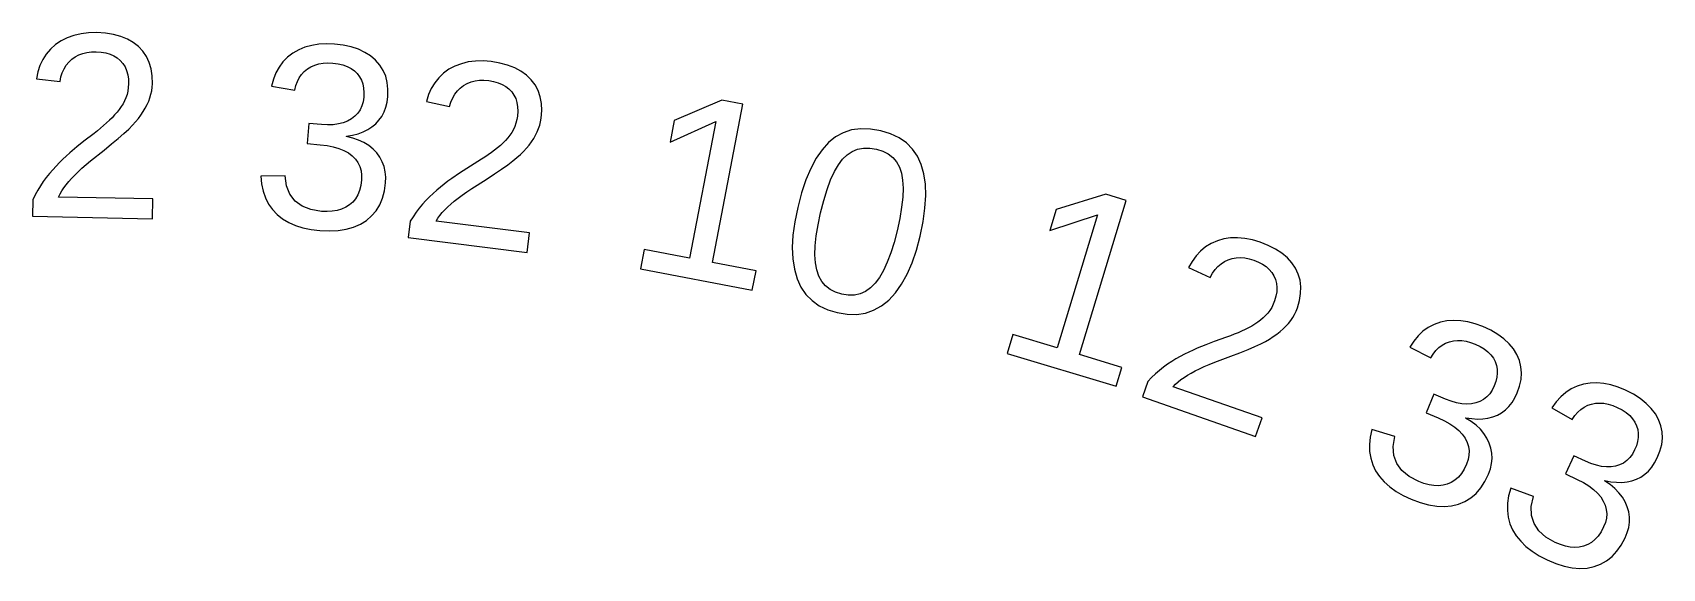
# Model space of a CAD drawing. Header units: metres. Extents: x -119 to 119, y -119 to 119.
# Drawn here: x 0.5 to 51.8, y 102.1 to 119 of the extents above; entities that cross this region are included whole.
import ezdxf

# ---------------------------------------------------------------- set-up
doc = ezdxf.new("R2010")
doc.units = ezdxf.units.M

msp = doc.modelspace()

# ---------------------------------------------------------------- linework, layer by layer
for p, q in [((1.22307, 118.574), (1.06541, 118.434)), ((1.40019, 118.695), (1.22307, 118.574)), ((1.59267, 118.792), (1.40019, 118.695)), ((1.80049, 118.867), (1.59267, 118.792)), ((2.0237, 118.919), (1.80049, 118.867)), ((2.26227, 118.948), (2.0237, 118.919)), ((2.51619, 118.954), (2.26227, 118.948)), ((2.79213, 118.937), (2.51619, 118.954)), ((3.04546, 118.897), (2.79213, 118.937)), ((3.27615, 118.835), (3.04546, 118.897)), ((3.48421, 118.751), (3.27615, 118.835)), ((3.66962, 118.645), (3.48421, 118.751)), ((3.83241, 118.516), (3.66962, 118.645)), ((9.28793, 118.552), (9.07599, 118.493)), ((9.51384, 118.588), (9.28793, 118.552)), ((9.75368, 118.6), (9.51384, 118.588)), ((10.0074, 118.59), (9.75368, 118.6)), ((10.2806, 118.556), (10.0074, 118.59)), ((10.5307, 118.502), (10.2806, 118.556)), ((0.8188, 118.106), (0.72984, 117.918)), ((0.93066, 118.278), (0.8188, 118.106)), ((1.06541, 118.434), (0.93066, 118.278)), ((1.63841, 118.026), (1.73367, 118.115)), ((1.73367, 118.115), (1.84012, 118.19)), ((1.84012, 118.19), (1.95532, 118.251)), ((1.95532, 118.251), (2.0793, 118.298)), ((2.0793, 118.298), (2.21202, 118.331)), ((2.21202, 118.331), (2.3535, 118.349)), ((2.3535, 118.349), (2.50375, 118.353)), ((2.50375, 118.353), (2.66029, 118.342)), ((2.66029, 118.342), (2.80464, 118.318)), ((2.80464, 118.318), (2.9368, 118.279)), ((2.9368, 118.279), (3.05679, 118.225)), ((3.05679, 118.225), (3.16458, 118.158)), ((3.16458, 118.158), (3.26018, 118.076)), ((3.26018, 118.076), (3.34227, 117.981)), ((3.97084, 118.368), (3.83241, 118.516)), ((4.08315, 118.2), (3.97084, 118.368)), ((4.16934, 118.014), (4.08315, 118.2)), ((8.52798, 118.179), (8.38377, 118.033)), ((8.69391, 118.305), (8.52798, 118.179)), ((8.87798, 118.411), (8.69391, 118.305)), ((9.07599, 118.493), (8.87798, 118.411)), ((10.7579, 118.427), (10.5307, 118.502)), ((10.962, 118.332), (10.7579, 118.427)), ((11.1432, 118.217), (10.962, 118.332)), ((11.3013, 118.082), (11.1432, 118.217)), ((11.4344, 117.929), (11.3013, 118.082)), ((14.443, 118.056), (14.2156, 118.028)), ((14.6833, 118.06), (14.443, 118.056)), ((14.9364, 118.039), (14.6833, 118.06)), ((15.2091, 117.993), (14.9364, 118.039)), ((0.66377, 117.714), (0.62057, 117.494)), ((0.72984, 117.918), (0.66377, 117.714)), ((1.366, 117.409), (1.3933, 117.556)), ((1.3933, 117.556), (1.43417, 117.691)), ((1.43417, 117.691), (1.48866, 117.814)), ((1.48866, 117.814), (1.55673, 117.926)), ((1.55673, 117.926), (1.63841, 118.026)), ((3.34227, 117.981), (3.40884, 117.875)), ((3.40884, 117.875), (3.45988, 117.758)), ((3.45988, 117.758), (3.49542, 117.628)), ((3.49542, 117.628), (3.51543, 117.488)), ((4.22945, 117.81), (4.16934, 118.014)), ((4.26341, 117.587), (4.22945, 117.81)), ((4.27127, 117.345), (4.26341, 117.587)), ((8.16046, 117.686), (8.08136, 117.483)), ((8.26128, 117.869), (8.16046, 117.686)), ((8.38377, 118.033), (8.26128, 117.869)), ((8.83525, 117.415), (8.89577, 117.533)), ((8.89577, 117.533), (8.96906, 117.637)), ((8.96906, 117.637), (9.05511, 117.73)), ((9.05511, 117.73), (9.15396, 117.81)), ((9.15396, 117.81), (9.26402, 117.877)), ((9.26402, 117.877), (9.38307, 117.929)), ((9.38307, 117.929), (9.51111, 117.966)), ((9.51111, 117.966), (9.6481, 117.989)), ((9.6481, 117.989), (9.79408, 117.998)), ((9.79408, 117.998), (9.94901, 117.992)), ((9.94901, 117.992), (10.1169, 117.97)), ((10.1169, 117.97), (10.2691, 117.935)), ((10.2691, 117.935), (10.4056, 117.887)), ((10.4056, 117.887), (10.5264, 117.825)), ((10.5264, 117.825), (10.6316, 117.75)), ((10.6316, 117.75), (10.721, 117.662)), ((10.721, 117.662), (10.7948, 117.562)), ((10.7948, 117.562), (10.8529, 117.453)), ((11.5397, 117.761), (11.4344, 117.929)), ((11.6172, 117.578), (11.5397, 117.761)), ((11.6668, 117.38), (11.6172, 117.578)), ((13.289, 117.533), (13.1598, 117.374)), ((13.4393, 117.674), (13.289, 117.533)), ((13.6108, 117.797), (13.4393, 117.674)), ((13.7995, 117.898), (13.6108, 117.797)), ((14.0011, 117.975), (13.7995, 117.898)), ((14.2156, 118.028), (14.0011, 117.975)), ((15.4569, 117.927), (15.2091, 117.993)), ((15.6799, 117.842), (15.4569, 117.927)), ((15.878, 117.737), (15.6799, 117.842)), ((16.0513, 117.611), (15.878, 117.737)), ((16.1998, 117.466), (16.0513, 117.611)), ((0.62057, 117.494), (1.366, 117.409)), ((3.4975, 117.111), (3.47307, 117.005)), ((3.51309, 117.221), (3.4975, 117.111)), ((3.51993, 117.336), (3.51309, 117.221)), ((3.51543, 117.488), (3.51993, 117.336)), ((4.19456, 116.903), (4.22639, 117.013)), ((4.22639, 117.013), (4.24979, 117.123)), ((4.24979, 117.123), (4.26474, 117.234)), ((4.26474, 117.234), (4.27127, 117.345)), ((8.08136, 117.483), (8.02397, 117.262)), ((8.02397, 117.262), (8.75258, 117.143)), ((8.75258, 117.143), (8.78752, 117.285)), ((8.78752, 117.285), (8.83525, 117.415)), ((10.8529, 117.453), (10.8952, 117.335)), ((10.8952, 117.335), (10.9218, 117.207)), ((10.9218, 117.207), (10.9327, 117.07)), ((10.9327, 117.07), (10.9278, 116.924)), ((11.6887, 117.167), (11.6668, 117.38)), ((11.6827, 116.939), (11.6887, 117.167)), ((13.0516, 117.196), (12.9646, 117)), ((13.1598, 117.374), (13.0516, 117.196)), ((13.7284, 116.896), (13.7955, 117.013)), ((13.7955, 117.013), (13.8748, 117.117)), ((13.8748, 117.117), (13.9665, 117.208)), ((13.9665, 117.208), (14.0705, 117.286)), ((14.0705, 117.286), (14.1843, 117.35)), ((14.1843, 117.35), (14.3052, 117.399)), ((14.3052, 117.399), (14.4334, 117.433)), ((14.4334, 117.433), (14.5688, 117.451)), ((14.5688, 117.451), (14.7114, 117.454)), ((14.7114, 117.454), (14.8613, 117.443)), ((14.8613, 117.443), (15.0159, 117.416)), ((15.0159, 117.416), (15.1568, 117.376)), ((15.1568, 117.376), (15.2842, 117.324)), ((15.2842, 117.324), (15.3979, 117.258)), ((15.3979, 117.258), (15.4981, 117.18)), ((15.4981, 117.18), (15.5846, 117.088)), ((15.5846, 117.088), (15.6564, 116.986)), ((16.3219, 117.304), (16.1998, 117.466)), ((16.4161, 117.126), (16.3219, 117.304)), ((16.4823, 116.932), (16.4161, 117.126)), ((3.22614, 116.532), (3.15741, 116.445)), ((3.28931, 116.621), (3.22614, 116.532)), ((3.34698, 116.712), (3.28931, 116.621)), ((3.39781, 116.805), (3.34698, 116.712)), ((3.43983, 116.903), (3.39781, 116.805)), ((3.47307, 117.005), (3.43983, 116.903)), ((3.98393, 116.467), (4.04887, 116.575)), ((4.04887, 116.575), (4.10558, 116.684)), ((4.10558, 116.684), (4.15428, 116.793)), ((4.15428, 116.793), (4.19456, 116.903)), ((10.8116, 116.524), (10.7383, 116.415)), ((10.8676, 116.645), (10.8116, 116.524)), ((10.9064, 116.778), (10.8676, 116.645)), ((10.9278, 116.924), (10.9064, 116.778)), ((11.565, 116.453), (11.6203, 116.602)), ((11.6203, 116.602), (11.6595, 116.764)), ((11.6595, 116.764), (11.6827, 116.939)), ((12.9646, 117), (12.8986, 116.785)), ((12.8986, 116.785), (13.6311, 116.623)), ((13.6311, 116.623), (13.6736, 116.766)), ((13.6736, 116.766), (13.7284, 116.896)), ((15.6564, 116.986), (15.7115, 116.873)), ((15.7115, 116.873), (15.75, 116.751)), ((15.75, 116.751), (15.7718, 116.619)), ((15.7718, 116.619), (15.777, 116.477)), ((16.5207, 116.722), (16.4823, 116.932)), ((16.5138, 116.256), (16.5312, 116.497)), ((16.5312, 116.497), (16.5207, 116.722)), ((22.1999, 116.824), (20.7003, 116.185)), ((21.9108, 111.714), (22.8629, 116.698)), ((22.8629, 116.698), (22.1999, 116.824)), ((2.73511, 116.026), (2.63844, 115.944)), ((2.82834, 116.109), (2.73511, 116.026)), ((2.91811, 116.191), (2.82834, 116.109)), ((3.0034, 116.274), (2.91811, 116.191)), ((3.08318, 116.359), (3.0034, 116.274)), ((3.15741, 116.445), (3.08318, 116.359)), ((3.52475, 115.916), (3.64201, 116.034)), ((3.64201, 116.034), (3.73982, 116.142)), ((3.73982, 116.142), (3.82941, 116.25)), ((3.82941, 116.25), (3.91078, 116.358)), ((3.91078, 116.358), (3.98393, 116.467)), ((9.19968, 116.089), (9.14647, 115.457)), ((9.59428, 116.056), (9.19968, 116.089)), ((9.78606, 116.047), (9.59428, 116.056)), ((9.96416, 116.053), (9.78606, 116.047)), ((10.1286, 116.076), (9.96416, 116.053)), ((10.2793, 116.114), (10.1286, 116.076)), ((10.4164, 116.167), (10.2793, 116.114)), ((10.5397, 116.236), (10.4164, 116.167)), ((10.6476, 116.319), (10.5397, 116.236)), ((10.7383, 116.415), (10.6476, 116.319)), ((11.0531, 115.899), (11.1854, 115.983)), ((11.1854, 115.983), (11.3035, 116.081)), ((11.3035, 116.081), (11.4066, 116.192)), ((11.4066, 116.192), (11.4938, 116.316)), ((11.4938, 116.316), (11.565, 116.453)), ((15.6844, 116.001), (15.6407, 115.903)), ((15.7197, 116.104), (15.6844, 116.001)), ((15.7468, 116.212), (15.7197, 116.104)), ((15.7655, 116.325), (15.7468, 116.212)), ((15.777, 116.477), (15.7655, 116.325)), ((16.4344, 115.93), (16.4692, 116.037)), ((16.4692, 116.037), (16.4957, 116.146)), ((16.4957, 116.146), (16.5138, 116.256)), ((20.7003, 116.185), (20.5707, 115.506)), ((20.5707, 115.506), (22.0088, 116.149)), ((22.0088, 116.149), (21.1879, 111.852)), ((2.10948, 115.529), (1.88942, 115.351)), ((2.43477, 115.78), (2.10948, 115.529)), ((2.53833, 115.862), (2.43477, 115.78)), ((2.63844, 115.944), (2.53833, 115.862)), ((2.98882, 115.446), (3.19815, 115.622)), ((3.19815, 115.622), (3.37679, 115.779)), ((3.37679, 115.779), (3.52475, 115.916)), ((10.3795, 115.679), (10.3808, 115.695)), ((10.5812, 115.631), (10.3795, 115.679)), ((10.3808, 115.695), (10.5703, 115.726)), ((10.5703, 115.726), (10.7456, 115.77)), ((10.766, 115.567), (10.5812, 115.631)), ((10.7456, 115.77), (10.9065, 115.828)), ((10.9337, 115.489), (10.766, 115.567)), ((10.9065, 115.828), (11.0531, 115.899)), ((11.0843, 115.395), (10.9337, 115.489)), ((15.3119, 115.477), (15.2291, 115.399)), ((15.3894, 115.557), (15.3119, 115.477)), ((15.4616, 115.639), (15.3894, 115.557)), ((15.5284, 115.723), (15.4616, 115.639)), ((15.5887, 115.81), (15.5284, 115.723)), ((15.6407, 115.903), (15.5887, 115.81)), ((16.1362, 115.412), (16.2121, 115.514)), ((16.2121, 115.514), (16.2799, 115.616)), ((16.2799, 115.616), (16.3398, 115.719)), ((16.3398, 115.719), (16.3913, 115.824)), ((16.3913, 115.824), (16.4344, 115.93)), ((25.5614, 115.491), (25.3583, 115.265)), ((25.7834, 115.669), (25.5614, 115.491)), ((26.0261, 115.801), (25.7834, 115.669)), ((26.2896, 115.886), (26.0261, 115.801)), ((26.5737, 115.924), (26.2896, 115.886)), ((26.8785, 115.916), (26.5737, 115.924)), ((27.2041, 115.861), (26.8785, 115.916)), ((27.5119, 115.767), (27.2041, 115.861)), ((27.7818, 115.64), (27.5119, 115.767)), ((28.0136, 115.48), (27.7818, 115.64)), ((28.2075, 115.286), (28.0136, 115.48)), ((1.44876, 114.963), (1.34171, 114.858)), ((1.55737, 115.065), (1.44876, 114.963)), ((1.6676, 115.163), (1.55737, 115.065)), ((1.88942, 115.351), (1.6676, 115.163)), ((2.32613, 114.912), (2.74879, 115.25)), ((2.74879, 115.25), (2.98882, 115.446)), ((9.14647, 115.457), (9.55701, 115.423)), ((9.55701, 115.423), (9.77148, 115.397)), ((9.77148, 115.397), (9.96719, 115.359)), ((9.96719, 115.359), (10.1441, 115.307)), ((10.1441, 115.307), (10.3022, 115.242)), ((10.3022, 115.242), (10.4416, 115.164)), ((10.4416, 115.164), (10.5622, 115.073)), ((10.5622, 115.073), (10.6633, 114.97)), ((10.6633, 114.97), (10.7437, 114.858)), ((11.2179, 115.287), (11.0843, 115.395)), ((11.3345, 115.164), (11.2179, 115.287)), ((11.4323, 115.029), (11.3345, 115.164)), ((11.5095, 114.885), (11.4323, 115.029)), ((14.6353, 114.962), (14.5237, 114.891)), ((14.7435, 115.033), (14.6353, 114.962)), ((14.8482, 115.105), (14.7435, 115.033)), ((14.9495, 115.177), (14.8482, 115.105)), ((15.0474, 115.249), (14.9495, 115.177)), ((15.1409, 115.323), (15.0474, 115.249)), ((15.2291, 115.399), (15.1409, 115.323)), ((15.622, 114.913), (15.7509, 115.017)), ((15.7509, 115.017), (15.8595, 115.115)), ((15.8595, 115.115), (15.9599, 115.213)), ((15.9599, 115.213), (16.0521, 115.312)), ((16.0521, 115.312), (16.1362, 115.412)), ((25.1718, 114.994), (25.0018, 114.677)), ((25.3583, 115.265), (25.1718, 114.994)), ((25.8732, 114.793), (26.0062, 114.969)), ((26.0062, 114.969), (26.1497, 115.108)), ((26.1497, 115.108), (26.3066, 115.212)), ((26.3066, 115.212), (26.477, 115.281)), ((26.477, 115.281), (26.6608, 115.316)), ((26.6608, 115.316), (26.8581, 115.317)), ((26.8581, 115.317), (27.0688, 115.283)), ((27.0688, 115.283), (27.2675, 115.221)), ((27.2675, 115.221), (27.4392, 115.133)), ((27.4392, 115.133), (27.5837, 115.02)), ((27.5837, 115.02), (27.7012, 114.881)), ((28.3635, 115.059), (28.2075, 115.286)), ((28.4814, 114.798), (28.3635, 115.059)), ((1.03009, 114.516), (0.93105, 114.394)), ((1.13237, 114.634), (1.03009, 114.516)), ((1.23624, 114.748), (1.13237, 114.634)), ((1.34171, 114.858), (1.23624, 114.748)), ((1.72498, 114.359), (1.82404, 114.462)), ((1.82404, 114.462), (1.93369, 114.568)), ((1.93369, 114.568), (2.05392, 114.679)), ((2.05392, 114.679), (2.18474, 114.794)), ((2.18474, 114.794), (2.32613, 114.912)), ((10.7437, 114.858), (10.8032, 114.736)), ((10.8032, 114.736), (10.842, 114.604)), ((10.842, 114.604), (10.86, 114.462)), ((10.86, 114.462), (10.8573, 114.311)), ((11.5662, 114.733), (11.5095, 114.885)), ((11.6022, 114.571), (11.5662, 114.733)), ((11.6177, 114.402), (11.6022, 114.571)), ((13.9365, 114.521), (13.6963, 114.358)), ((14.174, 114.676), (13.9365, 114.521)), ((14.5237, 114.891), (14.174, 114.676)), ((14.7806, 114.331), (15.0398, 114.501)), ((15.0398, 114.501), (15.2664, 114.654)), ((15.2664, 114.654), (15.4605, 114.792)), ((15.4605, 114.792), (15.622, 114.913)), ((25.0018, 114.677), (24.8484, 114.314)), ((25.6277, 114.314), (25.747, 114.574)), ((25.747, 114.574), (25.8732, 114.793)), ((27.7012, 114.881), (27.7917, 114.717)), ((27.7917, 114.717), (27.855, 114.527)), ((27.855, 114.527), (27.8932, 114.308)), ((28.5632, 114.504), (28.4814, 114.798)), ((28.6099, 114.178), (28.5632, 114.504)), ((0.66353, 113.988), (0.5842, 113.84)), ((0.74777, 114.13), (0.66353, 113.988)), ((0.83695, 114.265), (0.74777, 114.13)), ((0.93105, 114.394), (0.83695, 114.265)), ((1.36339, 113.87), (1.41853, 113.966)), ((1.41853, 113.966), (1.48228, 114.062)), ((1.48228, 114.062), (1.5546, 114.16)), ((1.5546, 114.16), (1.6355, 114.259)), ((1.6355, 114.259), (1.72498, 114.359)), ((8.44756, 114.439), (7.68845, 114.434)), ((7.68845, 114.434), (7.71165, 114.186)), ((7.71165, 114.186), (7.7598, 113.956)), ((7.7598, 113.956), (7.83292, 113.745)), ((8.49591, 114.124), (8.44756, 114.439)), ((8.60147, 113.86), (8.49591, 114.124)), ((10.7948, 113.984), (10.7395, 113.844)), ((10.8341, 114.139), (10.7948, 113.984)), ((10.8573, 114.311), (10.8341, 114.139)), ((11.5157, 113.738), (11.5772, 113.969)), ((11.5772, 113.969), (11.6125, 114.223)), ((11.6125, 114.223), (11.6177, 114.402)), ((13.2239, 113.99), (13.1087, 113.888)), ((13.3402, 114.088), (13.2239, 113.99)), ((13.4578, 114.182), (13.3402, 114.088)), ((13.5765, 114.272), (13.4578, 114.182)), ((13.6963, 114.358), (13.5765, 114.272)), ((14.0299, 113.836), (14.172, 113.936)), ((14.172, 113.936), (14.325, 114.039)), ((14.325, 114.039), (14.7806, 114.331)), ((24.8484, 114.314), (24.7115, 113.904)), ((25.4095, 113.667), (25.5152, 114.011)), ((25.5152, 114.011), (25.6277, 114.314)), ((27.8932, 114.308), (27.9073, 114.056)), ((27.9073, 114.056), (27.8974, 113.771)), ((28.6217, 113.819), (28.6099, 114.178)), ((0.50978, 113.686), (0.49911, 113.17)), ((0.5842, 113.84), (0.50978, 113.686)), ((1.3168, 113.775), (1.36339, 113.87)), ((4.28516, 113.714), (1.3168, 113.775)), ((4.27229, 113.092), (4.28516, 113.714)), ((7.83292, 113.745), (7.93095, 113.554)), ((7.93095, 113.554), (8.05397, 113.381)), ((8.76427, 113.648), (8.60147, 113.86)), ((8.98427, 113.488), (8.76427, 113.648)), ((9.26147, 113.379), (8.98427, 113.488)), ((10.3596, 113.45), (10.2306, 113.392)), ((10.4769, 113.524), (10.3596, 113.45)), ((10.5805, 113.614), (10.4769, 113.524)), ((10.668, 113.721), (10.5805, 113.614)), ((10.7395, 113.844), (10.668, 113.721)), ((11.3145, 113.342), (11.4282, 113.529)), ((11.4282, 113.529), (11.5157, 113.738)), ((12.6735, 113.427), (12.5749, 113.295)), ((12.7763, 113.552), (12.6735, 113.427)), ((12.8834, 113.67), (12.7763, 113.552)), ((12.9947, 113.781), (12.8834, 113.67)), ((13.1087, 113.888), (12.9947, 113.781)), ((13.4791, 113.372), (13.5699, 113.462)), ((13.5699, 113.462), (13.6693, 113.552)), ((13.6693, 113.552), (13.7785, 113.644)), ((13.7785, 113.644), (13.8988, 113.739)), ((13.8988, 113.739), (14.0299, 113.836)), ((24.5911, 113.449), (24.4992, 112.997)), ((24.7115, 113.904), (24.5911, 113.449)), ((25.3106, 113.28), (25.4095, 113.667)), ((27.8634, 113.452), (27.8054, 113.1)), ((27.8974, 113.771), (27.8634, 113.452)), ((28.5401, 113.003), (28.5984, 113.427)), ((28.5984, 113.427), (28.6217, 113.819)), ((34.2897, 113.864), (32.7316, 113.385)), ((33.468, 108.811), (34.9358, 113.668)), ((34.9358, 113.668), (34.2897, 113.864)), ((0.49911, 113.17), (4.27229, 113.092)), ((8.05397, 113.381), (8.2019, 113.227)), ((8.2019, 113.227), (8.37291, 113.092)), ((8.37291, 113.092), (8.56506, 112.977)), ((8.56506, 112.977), (8.77837, 112.883)), ((9.5959, 113.323), (9.26147, 113.379)), ((9.77234, 113.316), (9.5959, 113.323)), ((9.93692, 113.325), (9.77234, 113.316)), ((10.0897, 113.35), (9.93692, 113.325)), ((10.2306, 113.392), (10.0897, 113.35)), ((10.6079, 112.825), (10.8192, 112.917)), ((10.8192, 112.917), (11.0087, 113.035)), ((11.0087, 113.035), (11.1747, 113.178)), ((11.1747, 113.178), (11.3145, 113.342)), ((12.3904, 113.01), (12.3259, 112.498)), ((12.4806, 113.156), (12.3904, 113.01)), ((12.5749, 113.295), (12.4806, 113.156)), ((13.2023, 113.014), (13.2586, 113.104)), ((16.148, 112.643), (13.2023, 113.014)), ((13.2586, 113.104), (13.3234, 113.193)), ((13.3234, 113.193), (13.3969, 113.283)), ((13.3969, 113.283), (13.4791, 113.372)), ((24.4992, 112.997), (24.4427, 112.575)), ((25.2302, 112.901), (25.3106, 113.28)), ((27.8054, 113.1), (27.7233, 112.715)), ((28.4467, 112.546), (28.5401, 113.003)), ((32.7316, 113.385), (32.5317, 112.724)), ((32.5317, 112.724), (34.0291, 113.212)), ((34.0291, 113.212), (32.7635, 109.024)), ((8.77837, 112.883), (9.01282, 112.809)), ((9.01282, 112.809), (9.2684, 112.754)), ((9.2684, 112.754), (9.54514, 112.72)), ((9.54514, 112.72), (9.84348, 112.707)), ((9.84348, 112.707), (10.1201, 112.72)), ((10.1201, 112.72), (10.3749, 112.76)), ((10.3749, 112.76), (10.6079, 112.825)), ((12.3259, 112.498), (16.0702, 112.026)), ((16.0702, 112.026), (16.148, 112.643)), ((24.4427, 112.575), (24.4216, 112.185)), ((25.1421, 112.237), (25.174, 112.553)), ((25.174, 112.553), (25.2302, 112.901)), ((27.7233, 112.715), (27.6283, 112.346)), ((28.3284, 112.102), (28.4467, 112.546)), ((37.8047, 112.393), (37.6115, 112.309)), ((38.0103, 112.453), (37.8047, 112.393)), ((38.2235, 112.486), (38.0103, 112.453)), ((38.4443, 112.493), (38.2235, 112.486)), ((38.6726, 112.473), (38.4443, 112.493)), ((38.9084, 112.427), (38.6726, 112.473)), ((39.1517, 112.354), (38.9084, 112.427)), ((19.7558, 112.125), (19.6391, 111.514)), ((21.1879, 111.852), (19.7558, 112.125)), ((24.4216, 112.185), (24.4359, 111.826)), ((25.1345, 111.952), (25.1421, 112.237)), ((25.1512, 111.699), (25.1345, 111.952)), ((27.525, 112.015), (27.4133, 111.72)), ((27.6283, 112.346), (27.525, 112.015)), ((28.1914, 111.702), (28.3284, 112.102)), ((37.1328, 111.921), (37.0069, 111.747)), ((37.2756, 112.073), (37.1328, 111.921)), ((37.4352, 112.202), (37.2756, 112.073)), ((37.6115, 112.309), (37.4352, 112.202)), ((39.4089, 112.253), (39.1517, 112.354)), ((39.6376, 112.137), (39.4089, 112.253)), ((39.838, 112.007), (39.6376, 112.137)), ((40.0099, 111.863), (39.838, 112.007)), ((19.6391, 111.514), (23.1624, 110.841)), ((23.2791, 111.452), (21.9108, 111.714)), ((23.1624, 110.841), (23.2791, 111.452)), ((24.4359, 111.826), (24.4857, 111.498)), ((24.4857, 111.498), (24.5709, 111.201)), ((25.1921, 111.477), (25.1512, 111.699)), ((25.2586, 111.284), (25.1921, 111.477)), ((27.2933, 111.463), (27.1649, 111.242)), ((27.4133, 111.72), (27.2933, 111.463)), ((28.0358, 111.344), (28.1914, 111.702)), ((37.0069, 111.747), (36.8977, 111.551)), ((36.8977, 111.551), (37.5806, 111.241)), ((37.5806, 111.241), (37.6519, 111.372)), ((37.6519, 111.372), (37.7325, 111.488)), ((37.7325, 111.488), (37.8224, 111.588)), ((37.8224, 111.588), (37.9217, 111.673)), ((37.9217, 111.673), (38.0303, 111.743)), ((38.0303, 111.743), (38.1483, 111.798)), ((38.1483, 111.798), (38.2728, 111.837)), ((38.2728, 111.837), (38.4013, 111.859)), ((38.4013, 111.859), (38.5336, 111.866)), ((38.5336, 111.866), (38.6699, 111.856)), ((38.6699, 111.856), (38.8101, 111.829)), ((38.8101, 111.829), (38.9542, 111.786)), ((38.9542, 111.786), (39.0999, 111.728)), ((39.0999, 111.728), (39.2295, 111.66)), ((39.2295, 111.66), (39.3431, 111.582)), ((39.3431, 111.582), (39.4408, 111.494)), ((39.4408, 111.494), (39.5225, 111.397)), ((39.5225, 111.397), (39.5881, 111.29)), ((40.1533, 111.704), (40.0099, 111.863)), ((40.2684, 111.531), (40.1533, 111.704)), ((40.3541, 111.347), (40.2684, 111.531)), ((24.5709, 111.201), (24.6921, 110.937)), ((24.6921, 110.937), (24.8493, 110.708)), ((25.3512, 111.118), (25.2586, 111.284)), ((25.4698, 110.977), (25.3512, 111.118)), ((25.6144, 110.863), (25.4698, 110.977)), ((25.785, 110.775), (25.6144, 110.863)), ((26.882, 110.913), (26.7246, 110.802)), ((27.0282, 111.059), (26.882, 110.913)), ((27.1649, 111.242), (27.0282, 111.059)), ((27.6684, 110.758), (27.8614, 111.03)), ((27.8614, 111.03), (28.0358, 111.344)), ((39.5881, 111.29), (39.637, 111.174)), ((39.637, 111.174), (39.6675, 111.053)), ((39.6675, 111.053), (39.6797, 110.925)), ((39.6797, 110.925), (39.6735, 110.791)), ((40.4092, 111.153), (40.3541, 111.347)), ((40.4337, 110.95), (40.4092, 111.153)), ((40.4277, 110.737), (40.4337, 110.95)), ((24.8493, 110.708), (25.0424, 110.512)), ((25.0424, 110.512), (25.2715, 110.352)), ((25.2715, 110.352), (25.5366, 110.225)), ((25.9816, 110.713), (25.785, 110.775)), ((26.1843, 110.682), (25.9816, 110.713)), ((26.3757, 110.686), (26.1843, 110.682)), ((26.5558, 110.726), (26.3757, 110.686)), ((26.7246, 110.802), (26.5558, 110.726)), ((26.9826, 110.21), (27.2278, 110.346)), ((27.2278, 110.346), (27.4567, 110.529)), ((27.4567, 110.529), (27.6684, 110.758)), ((39.5644, 110.398), (39.5155, 110.298)), ((39.6063, 110.505), (39.5644, 110.398)), ((39.6491, 110.651), (39.6063, 110.505)), ((39.6735, 110.791), (39.6491, 110.651)), ((40.3238, 110.282), (40.391, 110.514)), ((40.391, 110.514), (40.4277, 110.737)), ((25.5366, 110.225), (25.8376, 110.133)), ((25.8376, 110.133), (26.1485, 110.082)), ((26.1485, 110.082), (26.4429, 110.078)), ((26.4429, 110.078), (26.7209, 110.12)), ((26.7209, 110.12), (26.9826, 110.21)), ((39.0787, 109.832), (38.9863, 109.77)), ((39.1664, 109.897), (39.0787, 109.832)), ((39.2492, 109.965), (39.1664, 109.897)), ((39.3263, 110.038), (39.2492, 109.965)), ((39.3965, 110.118), (39.3263, 110.038)), ((39.4595, 110.205), (39.3965, 110.118)), ((39.5155, 110.298), (39.4595, 110.205)), ((40.0421, 109.793), (40.1143, 109.885)), ((40.1143, 109.885), (40.1785, 109.98)), ((40.1785, 109.98), (40.2348, 110.077)), ((40.2348, 110.077), (40.2833, 110.178)), ((40.2833, 110.178), (40.3238, 110.282)), ((44.8267, 109.828), (44.6299, 109.759)), ((45.0343, 109.872), (44.8267, 109.828)), ((45.248, 109.889), (45.0343, 109.872)), ((45.4679, 109.879), (45.248, 109.889)), ((45.6938, 109.844), (45.4679, 109.879)), ((45.9258, 109.782), (45.6938, 109.844)), ((31.3679, 109.446), (31.1879, 108.851)), ((32.7635, 109.024), (31.3679, 109.446)), ((38.0936, 109.361), (37.7067, 109.223)), ((38.2175, 109.407), (38.0936, 109.361)), ((38.3381, 109.454), (38.2175, 109.407)), ((38.4554, 109.502), (38.3381, 109.454)), ((38.5694, 109.552), (38.4554, 109.502)), ((38.6802, 109.602), (38.5694, 109.552)), ((38.787, 109.655), (38.6802, 109.602)), ((38.8891, 109.711), (38.787, 109.655)), ((38.9863, 109.77), (38.8891, 109.711)), ((39.4465, 109.302), (39.5652, 109.377)), ((39.5652, 109.377), (39.6761, 109.455)), ((39.6761, 109.455), (39.7792, 109.535)), ((39.7792, 109.535), (39.8745, 109.619)), ((39.8745, 109.619), (39.9621, 109.705)), ((39.9621, 109.705), (40.0421, 109.793)), ((44.1279, 109.404), (43.9901, 109.236)), ((44.2805, 109.547), (44.1279, 109.404)), ((44.4478, 109.666), (44.2805, 109.547)), ((44.6299, 109.759), (44.4478, 109.666)), ((46.164, 109.693), (45.9258, 109.782)), ((46.4132, 109.576), (46.164, 109.693)), ((46.6343, 109.447), (46.4132, 109.576)), ((46.8273, 109.306), (46.6343, 109.447)), ((31.1879, 108.851), (34.6216, 107.813)), ((34.8015, 108.408), (33.468, 108.811)), ((36.769, 108.821), (36.6348, 108.75)), ((36.9035, 108.889), (36.769, 108.821)), ((37.0383, 108.952), (36.9035, 108.889)), ((37.1734, 109.012), (37.0383, 108.952)), ((37.4423, 109.121), (37.1734, 109.012)), ((37.7067, 109.223), (37.4423, 109.121)), ((38.2285, 108.76), (38.5173, 108.872)), ((38.5173, 108.872), (38.7708, 108.975)), ((38.7708, 108.975), (38.9892, 109.069)), ((38.9892, 109.069), (39.1723, 109.154)), ((39.1723, 109.154), (39.3202, 109.229)), ((39.3202, 109.229), (39.4465, 109.302)), ((43.9901, 109.236), (43.8671, 109.043)), ((43.8671, 109.043), (44.5234, 108.705)), ((44.5234, 108.705), (44.6006, 108.83)), ((44.6006, 108.83), (44.6861, 108.938)), ((44.6861, 108.938), (44.7799, 109.031)), ((44.7799, 109.031), (44.882, 109.108)), ((44.882, 109.108), (44.9925, 109.17)), ((44.9925, 109.17), (45.1112, 109.215)), ((45.1112, 109.215), (45.2365, 109.245)), ((45.2365, 109.245), (45.3659, 109.257)), ((45.3659, 109.257), (45.4992, 109.254)), ((45.4992, 109.254), (45.6366, 109.233)), ((45.6366, 109.233), (45.7781, 109.196)), ((45.7781, 109.196), (45.9235, 109.142)), ((45.9235, 109.142), (46.0765, 109.07)), ((46.0765, 109.07), (46.2105, 108.99)), ((46.2105, 108.99), (46.3254, 108.902)), ((46.3254, 108.902), (46.4213, 108.806)), ((46.4213, 108.806), (46.4981, 108.702)), ((46.9921, 109.153), (46.8273, 109.306)), ((47.1289, 108.988), (46.9921, 109.153)), ((47.2374, 108.81), (47.1289, 108.988)), ((47.3168, 108.624), (47.2374, 108.81)), ((34.6216, 107.813), (34.8015, 108.408)), ((35.9793, 108.313), (35.8554, 108.204)), ((36.1059, 108.414), (35.9793, 108.313)), ((36.2352, 108.507), (36.1059, 108.414)), ((36.3672, 108.593), (36.2352, 108.507)), ((36.5008, 108.674), (36.3672, 108.593)), ((36.6348, 108.75), (36.5008, 108.674)), ((36.9794, 108.229), (37.1054, 108.296)), ((37.1054, 108.296), (37.2426, 108.364)), ((37.2426, 108.364), (37.3912, 108.432)), ((37.3912, 108.432), (37.551, 108.5)), ((37.551, 108.5), (37.7221, 108.569)), ((37.7221, 108.569), (38.2285, 108.76)), ((46.4981, 108.702), (46.5558, 108.59)), ((46.5558, 108.59), (46.5952, 108.473)), ((46.5952, 108.473), (46.6168, 108.351)), ((46.6168, 108.351), (46.6205, 108.225)), ((47.3651, 108.431), (47.3168, 108.624)), ((47.3822, 108.233), (47.3651, 108.431)), ((35.6158, 107.964), (35.4462, 107.477)), ((35.7342, 108.088), (35.6158, 107.964)), ((35.8554, 108.204), (35.7342, 108.088)), ((36.4109, 107.8), (36.4844, 107.876)), ((39.215, 106.824), (36.4109, 107.8)), ((36.4844, 107.876), (36.5665, 107.95)), ((36.5665, 107.95), (36.657, 108.022)), ((36.657, 108.022), (36.756, 108.092)), ((36.756, 108.092), (36.8635, 108.162)), ((36.8635, 108.162), (36.9794, 108.229)), ((46.5244, 107.824), (46.459, 107.692)), ((46.5743, 107.962), (46.5244, 107.824)), ((46.6064, 108.096), (46.5743, 107.962)), ((46.6205, 108.225), (46.6064, 108.096)), ((47.2469, 107.605), (47.3232, 107.82)), ((47.3232, 107.82), (47.3682, 108.03)), ((47.3682, 108.03), (47.3822, 108.233)), ((49.1321, 107.819), (48.9463, 107.733)), ((49.3317, 107.88), (49.1321, 107.819)), ((49.5409, 107.915), (49.3317, 107.88)), ((49.7551, 107.923), (49.5409, 107.915)), ((49.9744, 107.904), (49.7551, 107.923)), ((50.1986, 107.859), (49.9744, 107.904)), ((50.4279, 107.788), (50.1986, 107.859)), ((50.6622, 107.69), (50.4279, 107.788)), ((35.4462, 107.477), (39.0106, 106.237)), ((44.6229, 107.564), (44.3771, 106.98)), ((44.9879, 107.411), (44.6229, 107.564)), ((45.1675, 107.343), (44.9879, 107.411)), ((45.339, 107.294), (45.1675, 107.343)), ((45.5022, 107.265), (45.339, 107.294)), ((45.6573, 107.254), (45.5022, 107.265)), ((45.8041, 107.263), (45.6573, 107.254)), ((45.9428, 107.29), (45.8041, 107.263)), ((46.0712, 107.336), (45.9428, 107.29)), ((46.187, 107.399), (46.0712, 107.336)), ((46.2902, 107.48), (46.187, 107.399)), ((46.3809, 107.577), (46.2902, 107.48)), ((46.459, 107.692), (46.3809, 107.577)), ((46.9849, 107.179), (47.0835, 107.304)), ((47.0835, 107.304), (47.1709, 107.446)), ((47.1709, 107.446), (47.2469, 107.605)), ((48.4713, 107.323), (48.3404, 107.135)), ((48.6159, 107.485), (48.4713, 107.323)), ((48.7742, 107.622), (48.6159, 107.485)), ((48.9463, 107.733), (48.7742, 107.622)), ((49.5905, 107.255), (49.7169, 107.28)), ((49.7169, 107.28), (49.8467, 107.287)), ((49.8467, 107.287), (49.9798, 107.278)), ((49.9798, 107.278), (50.1163, 107.252)), ((50.9064, 107.563), (50.6622, 107.69)), ((51.122, 107.425), (50.9064, 107.563)), ((51.3089, 107.276), (51.122, 107.425)), ((51.4673, 107.116), (51.3089, 107.276)), ((39.0106, 106.237), (39.215, 106.824)), ((44.3771, 106.98), (44.7568, 106.82)), ((44.7568, 106.82), (44.9529, 106.73)), ((45.6184, 106.81), (45.6246, 106.825)), ((45.7953, 106.702), (45.6184, 106.81)), ((45.6246, 106.825), (45.8143, 106.796)), ((45.8143, 106.796), (45.9946, 106.783)), ((45.9946, 106.783), (46.1655, 106.788)), ((46.1655, 106.788), (46.3269, 106.811)), ((46.3269, 106.811), (46.4788, 106.85)), ((46.4788, 106.85), (46.6213, 106.907)), ((46.6213, 106.907), (46.7538, 106.981)), ((46.7538, 106.981), (46.875, 107.072)), ((46.875, 107.072), (46.9849, 107.179)), ((48.3404, 107.135), (48.9822, 106.77)), ((48.9822, 106.77), (49.0645, 106.891)), ((49.0645, 106.891), (49.1544, 106.996)), ((49.1544, 106.996), (49.252, 107.085)), ((49.252, 107.085), (49.3572, 107.158)), ((49.3572, 107.158), (49.47, 107.215)), ((49.47, 107.215), (49.5905, 107.255)), ((50.1163, 107.252), (50.2561, 107.209)), ((50.2561, 107.209), (50.3992, 107.149)), ((50.3992, 107.149), (50.5491, 107.071)), ((50.5491, 107.071), (50.6796, 106.985)), ((50.6796, 106.985), (50.7908, 106.892)), ((50.7908, 106.892), (50.8826, 106.792)), ((50.8826, 106.792), (50.955, 106.685)), ((51.5971, 106.945), (51.4673, 107.116)), ((51.6982, 106.763), (51.5971, 106.945)), ((51.7698, 106.573), (51.6982, 106.763)), ((42.6742, 106.457), (42.6195, 106.214)), ((43.3978, 106.228), (42.6742, 106.457)), ((44.9529, 106.73), (45.1272, 106.633)), ((45.1272, 106.633), (45.2794, 106.529)), ((45.2794, 106.529), (45.4098, 106.418)), ((45.4098, 106.418), (45.5182, 106.301)), ((45.5182, 106.301), (45.6048, 106.177)), ((45.9513, 106.584), (45.7953, 106.702)), ((46.0865, 106.458), (45.9513, 106.584)), ((46.2009, 106.322), (46.0865, 106.458)), ((46.2945, 106.178), (46.2009, 106.322)), ((50.955, 106.685), (51.0081, 106.571)), ((51.0081, 106.571), (51.0426, 106.452)), ((51.0426, 106.452), (51.0591, 106.33)), ((51.0591, 106.33), (51.0576, 106.204)), ((51.81, 106.379), (51.7698, 106.573)), ((51.819, 106.181), (51.81, 106.379)), ((42.6195, 106.214), (42.5944, 105.981)), ((42.5944, 105.981), (42.5988, 105.758)), ((42.5988, 105.758), (42.6328, 105.545)), ((43.3462, 105.913), (43.3978, 106.228)), ((43.3651, 105.629), (43.3462, 105.913)), ((45.6048, 106.177), (45.6693, 106.048)), ((45.6693, 106.048), (45.7109, 105.917)), ((45.7109, 105.917), (45.7298, 105.782)), ((45.7298, 105.782), (45.7259, 105.644)), ((46.3672, 106.024), (46.2945, 106.178)), ((46.4186, 105.866), (46.3672, 106.024)), ((46.4476, 105.705), (46.4186, 105.866)), ((50.9451, 105.807), (50.8741, 105.678)), ((51.0006, 105.943), (50.9451, 105.807)), ((51.0381, 106.075), (51.0006, 105.943)), ((51.0576, 106.204), (51.0381, 106.075)), ((51.6579, 105.558), (51.7429, 105.77)), ((51.7429, 105.77), (51.7966, 105.978)), ((51.7966, 105.978), (51.819, 106.181)), ((42.6328, 105.545), (42.6963, 105.343)), ((42.6963, 105.343), (42.7894, 105.15)), ((43.4545, 105.377), (43.3651, 105.629)), ((43.6142, 105.157), (43.4545, 105.377)), ((45.6498, 105.361), (45.5747, 105.205)), ((45.6992, 105.504), (45.6498, 105.361)), ((45.7259, 105.644), (45.6992, 105.504)), ((46.341, 105.044), (46.4011, 105.212)), ((46.4011, 105.212), (46.4389, 105.379)), ((46.4389, 105.379), (46.4544, 105.543)), ((46.4544, 105.543), (46.4476, 105.705)), ((49.0343, 105.626), (48.7646, 105.053)), ((49.3927, 105.458), (49.0343, 105.626)), ((49.5694, 105.383), (49.3927, 105.458)), ((49.7386, 105.327), (49.5694, 105.383)), ((49.9005, 105.291), (49.7386, 105.327)), ((50.055, 105.274), (49.9005, 105.291)), ((50.2021, 105.276), (50.055, 105.274)), ((50.3418, 105.298), (50.2021, 105.276)), ((50.472, 105.338), (50.3418, 105.298)), ((50.5903, 105.397), (50.472, 105.338)), ((50.6968, 105.473), (50.5903, 105.397)), ((50.7914, 105.567), (50.6968, 105.473)), ((50.8741, 105.678), (50.7914, 105.567)), ((51.3784, 105.144), (51.4821, 105.265)), ((51.4821, 105.265), (51.5753, 105.403)), ((51.5753, 105.403), (51.6579, 105.558)), ((42.7894, 105.15), (42.9105, 104.97)), ((42.9105, 104.97), (43.0578, 104.801)), ((43.0578, 104.801), (43.2315, 104.645)), ((43.8444, 104.968), (43.6142, 105.157)), ((44.145, 104.811), (43.8444, 104.968)), ((44.3105, 104.75), (44.145, 104.811)), ((44.4699, 104.708), (44.3105, 104.75)), ((44.623, 104.684), (44.4699, 104.708)), ((44.9105, 104.696), (44.7698, 104.68)), ((45.0448, 104.73), (44.9105, 104.696)), ((45.1714, 104.784), (45.0448, 104.73)), ((45.2877, 104.859), (45.1714, 104.784)), ((45.3937, 104.954), (45.2877, 104.859)), ((45.4893, 105.069), (45.3937, 104.954)), ((45.5747, 105.205), (45.4893, 105.069)), ((46.0991, 104.613), (46.229, 104.814)), ((46.229, 104.814), (46.341, 105.044)), ((48.7646, 105.053), (49.1374, 104.877)), ((49.1374, 104.877), (49.3296, 104.779)), ((49.3296, 104.779), (49.4996, 104.674)), ((49.9978, 104.832), (50.0046, 104.846)), ((50.17, 104.716), (49.9978, 104.832)), ((50.0046, 104.846), (50.193, 104.809)), ((50.3211, 104.592), (50.17, 104.716)), ((50.193, 104.809), (50.3726, 104.789)), ((50.3726, 104.789), (50.5435, 104.787)), ((50.5435, 104.787), (50.7057, 104.803)), ((50.7057, 104.803), (50.8592, 104.836)), ((50.8592, 104.836), (51.0039, 104.887)), ((51.0039, 104.887), (51.1393, 104.955)), ((51.1393, 104.955), (51.2641, 105.041)), ((51.2641, 105.041), (51.3784, 105.144)), ((43.2315, 104.645), (43.4315, 104.502)), ((43.4315, 104.502), (43.6578, 104.372)), ((43.6578, 104.372), (43.9104, 104.254)), ((43.9104, 104.254), (44.1901, 104.149)), ((44.7698, 104.68), (44.623, 104.684)), ((45.3998, 104.101), (45.6015, 104.185)), ((45.6015, 104.185), (45.7853, 104.298)), ((45.7853, 104.298), (45.9512, 104.441)), ((45.9512, 104.441), (46.0991, 104.613)), ((46.9768, 104.36), (46.9421, 104.128)), ((47.0415, 104.601), (46.9768, 104.36)), ((47.755, 104.342), (47.0415, 104.601)), ((47.6905, 104.029), (47.755, 104.342)), ((49.4996, 104.674), (49.6475, 104.564)), ((49.6475, 104.564), (49.7732, 104.449)), ((49.7732, 104.449), (49.8767, 104.327)), ((49.8767, 104.327), (49.958, 104.2)), ((49.958, 104.2), (50.0171, 104.068)), ((50.451, 104.46), (50.3211, 104.592)), ((50.5597, 104.32), (50.451, 104.46)), ((50.6472, 104.172), (50.5597, 104.32)), ((44.1901, 104.149), (44.4573, 104.076)), ((44.4573, 104.076), (44.7118, 104.035)), ((44.7118, 104.035), (44.9538, 104.025)), ((44.9538, 104.025), (45.1831, 104.047)), ((45.1831, 104.047), (45.3998, 104.101)), ((46.9421, 104.128), (46.9373, 103.905)), ((46.9373, 103.905), (46.9624, 103.691)), ((46.9624, 103.691), (47.0175, 103.486)), ((47.6976, 103.745), (47.6905, 104.029)), ((47.7764, 103.489), (47.6976, 103.745)), ((50.0171, 104.068), (50.0533, 103.935)), ((50.0533, 103.935), (50.0666, 103.8)), ((50.0666, 103.8), (50.057, 103.662)), ((50.7135, 104.016), (50.6472, 104.172)), ((50.7583, 103.855), (50.7135, 104.016)), ((50.7806, 103.694), (50.7583, 103.855)), ((50.7807, 103.531), (50.7806, 103.694)), ((47.0175, 103.486), (47.1026, 103.29)), ((47.1026, 103.29), (47.2161, 103.105)), ((47.9269, 103.263), (47.7764, 103.489)), ((48.1491, 103.065), (47.9269, 103.263)), ((49.8877, 103.229), (49.7968, 103.097)), ((49.9692, 103.382), (49.8877, 103.229)), ((50.0246, 103.523), (49.9692, 103.382)), ((50.057, 103.662), (50.0246, 103.523)), ((50.6467, 103.037), (50.7137, 103.203)), ((50.7137, 103.203), (50.7584, 103.367)), ((50.7584, 103.367), (50.7807, 103.531)), ((47.2161, 103.105), (47.3563, 102.93)), ((47.3563, 102.93), (47.5234, 102.768)), ((47.5234, 102.768), (47.7173, 102.616)), ((48.443, 102.895), (48.1491, 103.065)), ((48.6058, 102.827), (48.443, 102.895)), ((48.7633, 102.778), (48.6058, 102.827)), ((48.9153, 102.749), (48.7633, 102.778)), ((49.0619, 102.739), (48.9153, 102.749)), ((49.203, 102.748), (49.0619, 102.739)), ((49.3387, 102.777), (49.203, 102.748)), ((49.4674, 102.826), (49.3387, 102.777)), ((49.5867, 102.896), (49.4674, 102.826)), ((49.6965, 102.986), (49.5867, 102.896)), ((49.7968, 103.097), (49.6965, 102.986)), ((50.3872, 102.616), (50.5253, 102.812)), ((50.5253, 102.812), (50.6467, 103.037)), ((47.7173, 102.616), (47.938, 102.476)), ((47.938, 102.476), (48.1855, 102.348)), ((48.1855, 102.348), (48.4607, 102.232)), ((48.4607, 102.232), (48.7246, 102.148)), ((48.7246, 102.148), (48.9772, 102.096)), ((49.4486, 102.089), (49.6673, 102.134)), ((49.6673, 102.134), (49.8724, 102.21)), ((49.8724, 102.21), (50.0607, 102.315)), ((50.0607, 102.315), (50.2323, 102.451)), ((50.2323, 102.451), (50.3872, 102.616)), ((48.9772, 102.096), (49.2185, 102.077)), ((49.2185, 102.077), (49.4486, 102.089))]:
    msp.add_line(p, q)

doc.saveas('drawing.dxf')
